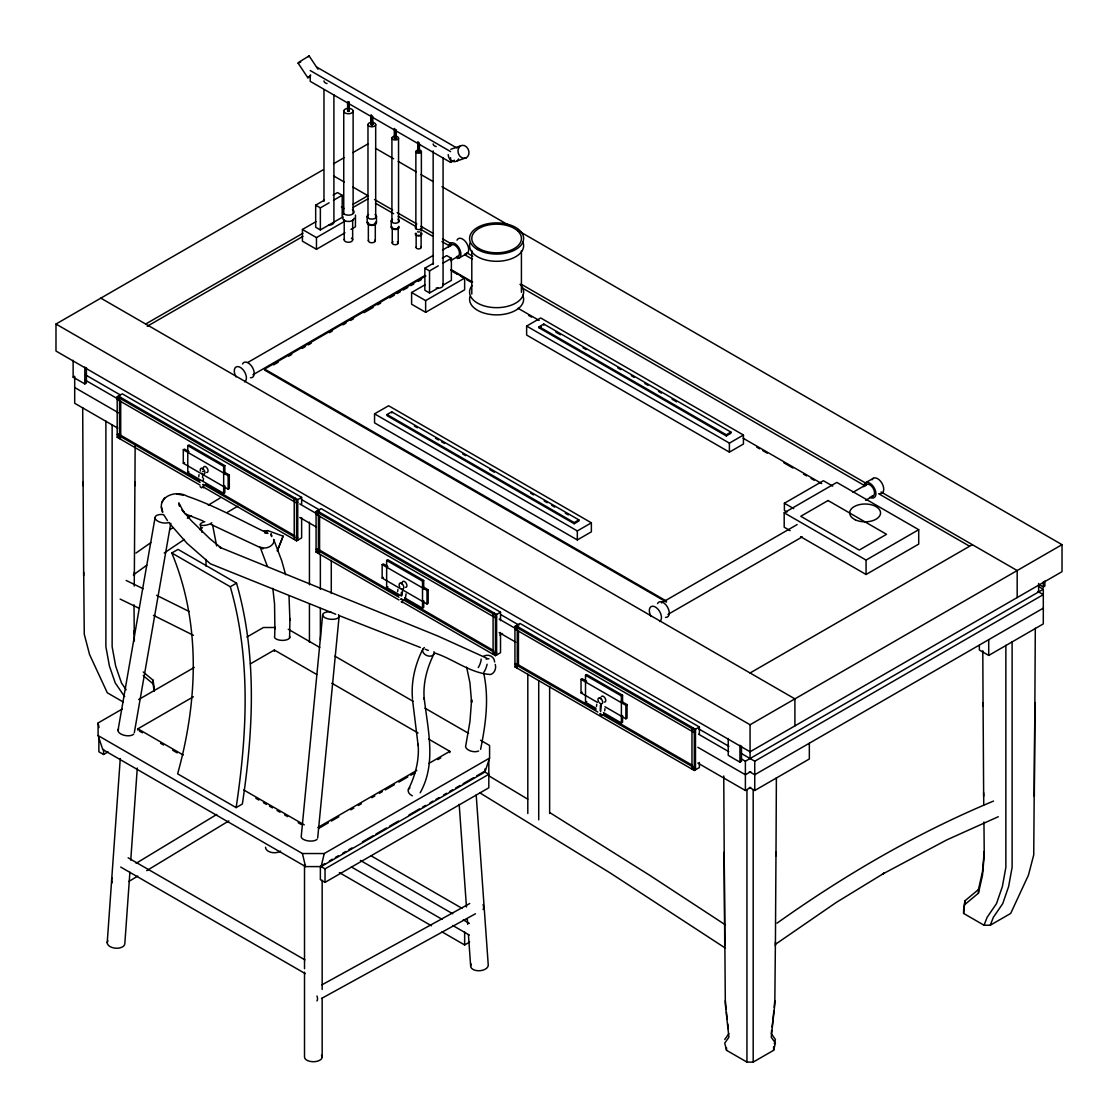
<?xml version="1.0" encoding="UTF-8"?>
<svg xmlns="http://www.w3.org/2000/svg" width="1118" height="1118" viewBox="0 0 1118 1118"><rect width="100%" height="100%" fill="white"/><g stroke="black" fill="none" stroke-linecap="round" stroke-linejoin="round"><path stroke-width="1.5" d="M480.572 740.27L489.586 745.482L489.586 758.088L484.919 772.035L321.132 866.59L305.535 866.59L102.772 749.535L98.091 735.574L98.091 722.969L122.142 709.078M105.889 421.151L105.889 646.749L109.396 665.979L115.252 682.972L124.615 696.612M112.135 424.602L112.135 646.749L115.643 665.979L121.485 682.972L126.166 689.792M322.166 1057.055L322.166 998.136M322.166 989.472L322.166 880.299M746.95 789.532L746.95 1062.1L753.183 1062.1L773.628 1050.305L775.403 1043.094L771.252 1037.252L774.802 1004.369L775.403 942.236M1005.865 645.226L1005.865 867.372L1002.357 886.602L996.515 903.596L987.152 917.249L984.036 925.229L963.604 913.42L963.604 909.828L964.946 900.815L978.446 889.565L982.512 871.551L984.245 851.287M134.929 485.673L135.138 445.844M775.99 855.787L776.381 777.723M1035.31 628.232L1034.318 796.351M134.342 575.728L134.929 482.082M205.992 566.155L206.047 559.363M775.403 945.842L775.99 852.182M1034.905 702.705L1033.731 854.893L1028.434 875.156L1010.7 913.42L990.269 925.229L984.036 925.229M289.911 620.462L289.017 596.034M134.006 604.838L134.328 641.019M134.244 586.056L134.342 572.123M274.888 628.987L274.553 603.888L272.82 588.292M289.939 618.617L289.59 638.015M179.579 504.777L179.551 506.272L178.754 502.876L184.065 512.575L182.052 509.864L191.318 520.667L209.779 538.638L221.308 548.03L219.324 547.121L438.27 636.212L486.875 658.25M274.916 627.184L274.693 635.918A7.714 3.424 1.4 0 0 282.113 640.39A7.714 3.424 1.4 0 0 289.604 636.24M401.264 594.455L401.348 592.386M402.452 591.045L402.131 595.125M107.216 942.726L120.269 758.521M129.884 872.306L124.839 943.55A8.818 5.087 4.1 0 1 114.316 948.064A8.818 5.087 4.1 0 1 107.887 940.811M130.75 860.133L137.276 768.024M161.425 506.915L162.711 512.337C155.835 496.993 175.652 489.474 187.111 496.21C215.243 505.825 241.292 520.639 267.985 533.398L264.826 533.02M322.641 614.942L301.203 836.697A8.273 3.703 5.5 0 0 307.855 840.848A8.273 3.703 5.5 0 0 317.065 839.325M317.68 837.955L339.131 616.2M773.027 1019.015L773.838 1010.714M774.159 1007.402L774.802 1000.778M198.752 476.841L199.004 474.661M202.47 477.568L202.707 475.555M203.266 480.307L203.504 478.294M397.617 591.66L397.882 589.466M406.086 593.84L405.415 598.046M596.495 706.478L596.746 704.284M600.45 705.192L600.212 710.615M604.698 710.838L604.964 708.658M771.644 1030.391L771.252 1033.647L775.403 1039.502L774.327 1043.821M772.035 1027.135L772.831 1020.636M236.136 807.615C247.092 734.4 251.061 658.698 230.28 586.754L171.795 552.991L178.028 549.385L236.527 583.149C257.294 655.092 253.325 730.795 242.368 804.01L236.136 807.615L177.636 773.838C197.732 701.531 201.114 623.383 171.795 552.991M963.604 913.42L964.946 900.815M117.991 730.501L155.039 517.746M134.342 732.542L170.788 523.224M480.6 749.326C485.659 724.562 489.223 698.792 483.828 673.763M600.632 711.719L601.232 704.508M321.132 866.59L324.262 853.537L489.586 758.088M964.946 904.42L978.446 893.17L982.512 875.156L984.245 854.893L983.952 822.023M277.292 550.908L283.106 536.165L267.915 530.645L263.568 531.008L267.915 530.645M283.106 536.165L277.432 550.741M990.269 925.229L993.385 917.249L1002.748 903.596L1008.604 886.602L1012.111 867.372L1012.111 641.774M422.786 649.223C415.169 664.441 410.991 681.435 412.458 698.498M433.952 653.96C426.95 667.949 422.814 683.517 424.225 699.239L424.155 697.814C427.677 729.243 436.789 763.287 420.158 792.802M408.363 789.476C415.365 775.487 419.502 759.933 418.09 744.211L418.16 745.622L412.528 699.924M164.709 497.678L162.124 501.842M724.744 1039.502L728.894 1033.647M347.6 111.059L349.263 111.059L347.6 111.059L347.6 103.024M371.008 124.573L372.657 124.573L371.008 124.573L371.008 114.916M394.402 138.073L396.051 138.073L394.402 138.073L394.402 128.43M417.797 151.587L419.446 151.587L417.797 151.587L417.797 141.93M204.175 485.925L202.791 484.625M403.039 600.743L401.166 599.094M601.903 715.562L599.961 713.969M310.413 76.667L307.827 77.743L298.073 63.111L298.911 62.203L309.099 55.9L317.973 69.204M308.275 56.808L309.099 55.9M307.827 77.743L310.748 75.213M133.349 574.945L146.779 565.205M775.752 944.081L836.222 902.464L884.59 872.892L882.451 874.136L946.792 839.897L998.276 816.727M135.977 553.047L150.86 542.607M777.024 923.161C844.649 875.087 916.816 832.938 993.525 801.075M164.248 552.977L184.414 539.421M169.796 529.736L172.507 527.962M187.391 518.249L191.457 515.678M199.563 529.569L202.484 527.71M208.311 505.154L220.12 497.999M136.13 863.306L216.78 814.449M128.794 881.501L137.752 876.065M146.724 870.642L228.869 820.878M227.415 512.282L237.673 506.244M517.634 230.364L1062.016 544.662L1062.016 571.675L750.066 751.771L55.984 351.052L55.984 324.038L323.088 169.824M333.555 163.773L344.009 157.736M352.981 152.565L367.934 143.929M333.15 195.077L337.51 192.562L342.192 195.259L342.192 217.325L320.363 229.931L315.681 227.233L315.681 205.167L324.416 200.122M315.681 205.167L320.363 207.864L329.097 202.819M333.457 200.304L342.192 195.259M344.959 232.837L316.464 249.286L302.419 241.181L302.419 229.483L315.919 221.685M145.661 324.038L302.908 233.243M352.813 204.44L367.934 195.706M147.227 326.288L302.922 236.387M352.813 207.585L367.934 198.864M73.131 360.276L73.131 377.171L74.696 376.263M302.419 229.483L316.464 237.589L344.959 221.126M310.217 75.172L310.217 81.348L450.596 162.389L454.341 160.223M350.954 229.372L355.454 226.772L355.454 215.075M73.131 377.171L84.842 383.921L86.393 383.013L86.393 367.822M200.108 485.142L117.194 437.278L117.194 396.75L122.267 393.829L301.636 497.384L301.636 504.134M118.368 398.777L117.194 399.447L296.577 503.016L297.737 502.331M120.716 397.421L119.542 398.106L119.542 438.619L120.716 437.949M118.368 433.896L117.194 434.567L200.108 482.431M117.194 437.278L118.368 436.593M247.847 362.442L433.393 255.323M442.449 250.097L451.504 244.87M438.27 287.927L429.536 292.972L424.868 290.261L424.868 268.208L433.602 263.163M442.337 258.118L446.697 255.589L451.379 258.3L451.379 280.352L442.644 285.397M424.868 268.208L429.536 270.905L438.27 265.86M442.644 263.345L451.379 258.3M252.961 374.782L424.924 275.489M450.568 260.676L458.114 256.329M666.482 602.113L264.603 370.1L264.603 369.066L425.874 275.936M273.644 364.873L278.158 362.26M288.71 356.167L291.728 354.434M302.279 348.341L305.298 346.594M308.302 344.861L311.321 343.114M329.419 332.675L332.423 330.928M342.974 324.849L345.993 323.102M350.521 320.489L353.526 318.756M364.077 312.663L373.119 307.436M377.646 304.823L380.665 303.09M389.707 297.863L394.221 295.25M397.239 293.517L400.258 291.77M403.277 290.037L407.791 287.424M410.809 285.677L413.828 283.944M418.342 281.331L421.36 279.584M459.107 258.048L466.905 253.548M450.596 269.997L464.641 278.103L464.641 289.814L425.637 312.327L411.606 304.222L411.606 292.511L425.106 284.727M411.606 292.511L425.637 300.616L464.641 278.103M224.83 485.897L224.83 492.661L223.656 493.331L187.782 472.621L187.782 445.607L188.956 444.922L224.83 465.647L224.83 474.088M224.83 472.397L229.302 474.982L229.302 488.496L228.142 489.167L183.296 463.271L183.296 449.771L184.47 449.087L188.956 451.686M183.296 463.271L184.47 462.6M187.782 472.621L188.956 471.95M187.782 445.607L223.656 466.318L224.83 465.647M183.296 449.771L228.142 475.653L229.302 474.982M374.558 413.856L388.603 405.75L591.366 522.819L591.366 531.833L577.321 539.938L374.558 422.87L374.558 413.856L577.321 530.924L591.366 522.819M526.634 326.065L540.679 317.959L743.442 435.028L743.442 444.028L729.397 452.133L526.634 335.065L526.634 326.065L729.397 443.133L743.442 435.028M387.038 414.54L391.719 411.829L578.886 519.898L578.886 521.016L574.205 523.727L387.038 415.658L387.038 414.54L574.205 522.595L578.886 519.898M539.114 326.736L543.795 324.038L730.962 432.093L730.962 433.225L726.281 435.922L539.114 327.867L539.114 326.736L726.281 434.79L730.962 432.093M539.114 327.867L541.447 326.512M295.404 498.279L294.23 498.963L294.23 539.477M117.194 396.75L296.577 500.305L301.636 497.384M398.972 599.947L316.073 552.096L316.073 511.569L321.132 508.634L500.515 612.203L500.515 620.644M317.233 513.595L316.073 514.266L495.442 617.821L496.616 617.15M319.58 512.24L318.406 512.91L318.406 553.438L319.58 552.767M297.737 537.451L296.577 538.135L204.622 485.044M203.113 486.875L296.577 540.832L301.636 537.912L301.636 517.648M230.28 586.754L236.527 583.149M317.233 548.714L316.073 549.385L398.972 597.25M316.073 552.096L317.233 551.412M138.674 699.533L194.294 667.432M246.896 637.05L263.429 627.505L275.182 627.505M401.6 596.062L386.646 587.439L386.646 560.425L387.82 559.741L423.694 580.452L423.694 588.893M423.694 587.216L428.18 589.801L428.18 603.301L427.006 603.986L382.16 578.09L382.16 564.59L383.334 563.905L387.82 566.505M382.16 578.09L383.334 577.419M137.863 730.166L137.863 728.81L193.358 696.78M250.348 663.882L274.343 650.019L316.701 674.475M386.646 587.439L387.82 586.754M98.873 738.271L98.873 751.785L103.555 754.482L108.055 751.883M386.646 560.425L422.52 581.136L423.694 580.452M382.16 564.59L427.006 590.472L428.18 589.801M404.59 597.795L422.52 608.15L423.694 607.465L423.694 600.715M494.268 613.097L493.094 613.768L493.094 654.296L494.268 653.625M316.073 511.569L495.442 615.124L500.515 612.203M499.844 635.094L502.513 633.557M699.379 762.476L699.379 767.535L694.306 770.47L514.937 666.901L514.937 626.387L520.01 623.453L699.379 727.007L699.379 733.771M516.111 628.414L514.937 629.085L694.306 732.639L695.48 731.969M518.445 627.058L517.271 627.729L517.271 668.257M496.616 652.269L495.442 652.954L403.5 599.863M401.991 601.694L495.442 655.651L500.515 652.716L500.515 632.467M787.058 511.988L784.389 510.437L784.389 503.24L823.379 480.726L832.742 486.12M516.111 663.533L514.937 664.204L597.837 712.068M514.937 666.901L516.111 666.23M790.146 530.645L784.193 527.207L784.193 512.799L836.837 482.417L918.716 529.694L918.716 544.103L866.073 574.484L800.572 536.668M865.556 482.766L873.354 478.266M661.395 602.937L797.162 524.552M852.978 492.325L866.548 484.499M668.005 614.397L802.263 536.892M865.625 500.305L873.172 495.959M317.833 827.53L416.818 770.386M428.823 763.454L449.813 751.324L449.813 752.68M319.343 828.019L328.343 822.82M331.333 821.087L338.838 816.755M350.828 809.823L353.833 808.09M358.333 805.505L361.338 803.772M371.833 797.707L374.823 795.974M379.323 793.375L382.328 791.642M385.333 789.909L394.333 784.724M398.833 782.125L407.818 776.926M410.823 775.193L415.323 772.594M437.823 759.611L440.813 757.878M595.978 708.295L585.511 702.244L585.511 675.23L586.684 674.559L622.558 695.27L622.558 702.02M597.473 702.397L581.025 692.908L581.025 679.395L582.198 678.724L586.684 681.309M581.025 692.908L582.198 692.238M585.511 702.244L586.684 701.573M321.858 865.276L324.863 863.543M329.377 860.944L332.381 859.211M335.386 857.464L338.391 855.731M342.891 853.132L345.895 851.399M348.9 849.666L351.904 847.933M362.428 841.854L372.951 835.789M375.955 834.056L386.465 827.977M389.469 826.244L398.483 821.031M409.006 814.966L419.529 808.887M422.534 807.154L425.539 805.421M430.039 802.822L433.043 801.089M436.048 799.356L439.053 797.609M443.566 795.01L446.571 793.277M449.576 791.544L452.58 789.811M455.585 788.078L460.085 785.465M463.104 783.732L473.613 777.667M476.617 775.934L484.136 771.588L488.818 774.299L325.031 868.854L320.363 866.143L320.363 879.656L325.031 882.354L488.818 787.799L488.818 760.785M585.511 675.23L621.384 695.941L622.558 695.27M784.193 512.799L866.073 560.076L918.716 529.694M581.025 679.395L625.87 705.29L627.044 704.62L627.044 718.119L625.87 718.804L604.95 706.716M603.454 712.613L621.384 722.969L622.558 722.284L622.558 715.534M750.066 672.98L972.339 544.662M693.132 727.916L691.972 728.587L691.972 769.114L693.132 768.443M514.937 626.387L694.306 729.942L699.379 727.007M55.984 324.038L750.066 724.757L1062.016 544.662M695.48 767.088L694.306 767.759L602.364 714.681M728.237 738.495L728.237 755.377L739.934 762.141L741.486 761.232L741.486 746.041M1038.915 584.448L1043.304 586.978L1044.869 586.084L1044.869 581.025M740.857 758.619L745.385 761.232L1043.304 589.242L1043.304 623.9L988.717 655.428L979.354 650.019L979.354 645.296M741.01 753.294L754.748 761.232L1043.304 594.636L1037.951 591.548M750.737 771.658L745.385 774.746L697.856 747.299M1043.304 608.15L754.748 774.746L749.395 771.658M442.001 931.881L464.641 944.948L469.63 942.055M697.856 763.063L745.385 790.496L750.737 787.407M749.395 787.407L754.748 790.496L809.334 758.982L809.334 743.218M321.914 984.846L469.742 903.512M321.523 998.472L475.443 913.783M300.672 62.035L298.073 63.111M203.672 485.072L203.756 485.03A1.929 1.565 -73 0 0 203.183 484.401M402.536 599.877L402.62 599.835A1.929 1.565 -73 0 0 400.454 599.402M601.4 714.695L601.484 714.654A1.929 1.565 -73 0 0 600.128 713.871M450.792 149.281L460.546 145.899M456.633 161.09L466.388 157.708M486.134 659.075L488.943 658.754M98.091 735.574L302.419 853.537L324.262 853.537M183.268 495.19L176.826 494.016M203.672 487.797L202.302 487.015M402.536 602.616L401.166 601.819M263.037 548.882L211.19 524.538M185.155 513.847L203.127 521.002M420.382 647.49L338.754 615.445M201.883 468.4L203.252 469.183M400.761 583.219L402.117 584.001M599.625 698.023L600.995 698.82M425.133 649.223L428.348 650.452M335.749 614.243L210.394 563.793L187.013 543.292L169.461 523.336M434.888 653.038C453.782 659.229 470.552 673.427 490.704 674.503A8.092 7.225 85 0 0 495.288 664.399M126.18 580.466L143.216 588.739M120.129 599.066L138.618 608.052M156.59 595.307L189.291 611.56M153.432 615.333L193.428 635.317M316.464 66.94L456.843 147.981M310.217 70.532L450.596 151.587M375.494 148.303L393.634 158.77M398.176 161.397L416.315 171.865M420.857 174.492L432.959 181.465M442.029 186.706L508.564 225.123M333.555 175.861L344.26 182.038M352.981 187.083L368.451 196.013M374.502 199.507L392.642 209.974M397.183 212.602L416.846 223.949M421.374 226.563L433.477 233.55M442.546 238.791L451.616 244.031M466.751 252.766L472.788 256.246M521.184 284.196L865.961 483.242M881.082 491.976L1017.17 570.543L1017.17 597.571M375.48 203.224L393.62 213.692M398.148 216.305L416.273 226.772M420.815 229.4L432.904 236.373M441.959 241.6L449.52 245.96M464.627 254.694L472.187 259.055M522.036 287.843L865.011 485.855M878.608 493.695L969.264 546.045M1038.776 586.615L1043.304 589.242M451.518 269.857L472.676 282.071M517.997 308.247L539.155 320.447M743.107 438.214L821.674 483.563M341.409 206.97L344.218 208.591M453.028 271.772L457.569 274.385M460.588 276.132L463.607 277.879M466.625 279.626L471.167 282.239M528.576 315.388L531.595 317.121M756.704 447.102L759.737 448.835M762.755 450.582L767.283 453.195M783.9 462.796L792.969 468.037M803.549 474.13L806.567 475.877M811.095 478.504L814.128 480.237M555.87 332.13L560.398 334.743M583.037 347.824L586.056 349.557M617.751 367.864L620.769 369.597M631.335 375.704L634.353 377.451M644.918 383.544L647.937 385.291M658.516 391.384L661.535 393.131M672.1 399.238L676.628 401.851M784.389 503.24L793.738 508.634M414.359 426.028L417.377 427.775M435.489 438.228L438.508 439.975M441.526 441.722L444.545 443.455M462.656 453.922L465.675 455.655M489.824 469.602L494.352 472.215M530.589 493.136L533.607 494.883M544.173 500.976L547.191 502.723M551.719 505.336L554.738 507.083M565.303 513.176L568.321 514.923M264.603 369.066L666.482 601.079M100.83 298.143L794.912 698.876L794.912 725.889M85.415 374.796L120.157 394.864M301.427 499.508L319.552 509.976M500.822 614.634L518.948 625.102M698.708 728.88L728.922 746.321M118.368 396.079L297.737 499.634L297.737 540.162M317.233 510.884L496.616 614.453L496.616 654.98M516.111 625.703L695.48 729.271L695.48 769.785M85.275 380.12L118.508 399.308M299.778 503.952L316.394 513.553M499.173 619.079L515.789 628.665M698.568 734.205L728.768 751.645M621.063 701.168L627.044 704.62M74.696 387.527L118.508 412.808M299.778 517.466L316.394 527.053M499.173 632.592L515.789 642.179M117.781 428.152L74.696 403.277L74.696 377.046M119.878 434.762L199.773 480.894M205.796 484.374L294.733 535.718M318.742 549.581L398.637 595.712M404.66 599.192L493.597 650.536M517.62 664.399L595.992 709.65M603.538 713.997L692.461 765.341M288.262 629.238L319.818 647.462M334.841 656.14L412.975 701.238M424.994 708.183L468.554 733.338M331.822 683.21L418.048 732.989M428.641 739.096L449.813 751.324M123.357 702.062L107.3 692.797L89.566 654.533L84.269 634.269L83.682 572.123M724.143 852.182L725.33 1004.369L728.894 1037.252L724.744 1043.094L726.518 1050.305L746.95 1062.1M371.302 855.941L462.083 908.347M137.863 728.81L183.254 755.013M243.752 789.951L304.264 824.888M139.387 731.046L142.405 732.793M160.559 743.274L163.577 745.021M172.661 750.248L177.203 752.875M255.854 798.294L258.887 800.041M263.415 802.654L266.447 804.401M269.466 806.148L272.499 807.895M277.04 810.522L280.059 812.255M284.601 814.882L287.619 816.629M298.213 822.736L301.231 824.483M360.443 860.469L452.72 913.755M463.313 919.862L469.364 923.356M351.359 866.939L442.127 919.345M452.72 925.452L469.364 935.067M339.383 872.627L431.436 925.774M128.123 857.799L304.962 959.901M120.744 867.079L305.144 973.54M489.097 775.976L527.71 799.16M479.804 792.816L610.26 873.004L725.442 948.162M549.986 812.73L649.502 875.17L725.484 924.921M201.519 487.853L200.066 486.554M143.23 672.002L153.054 680.191L154.396 689.191M143.23 675.607L153.054 683.797L154.172 691.301M167.448 520.625L163.745 514.741M260.019 546.856L267.384 566.421M302.419 853.537L305.535 866.59M285.635 574.694L281.778 560.901L273.644 539.365A7.714 5.171 -21.9 0 1 270.486 546.157A7.714 5.171 -21.9 0 1 261.5 547.387M466.611 667.139L469.937 682.763L471.6 702.467L471.614 699.742L469.937 721.655L465.829 745.231A7.714 4.262 10.7 0 0 469.448 750.541A7.714 4.262 10.7 0 0 478.644 751.016M212.56 524.775L216.668 545.989M200.304 524.817L201.939 532.35M98.091 722.969L99.027 727.552M727.706 1023.892L728.293 1028.77M725.33 1000.778L726.141 1009.065M726.462 1012.377L727.105 1019.015M133.755 630.664L134.034 634.046M476.198 794.926L488.259 965.239A8.818 5.087 -4.1 0 1 477.735 970.731A8.818 5.087 -4.1 0 1 471.307 964.093M459.191 804.457L466.458 906.991M467.324 919.15L467.687 924.362M468.428 934.788L470.65 966.078M983.658 792.76L983.742 804.96M982.792 650.746L983.071 706.31M983.071 702.705L983.658 796.351M723.751 775.99L724.744 945.842M83.095 482.082L83.682 575.728M82.69 407.609L83.095 485.673M1043.304 581.919L1043.304 586.978M1038.622 583.498L1038.622 591.939M988.717 639.664L988.717 655.428M978.446 889.565L978.446 893.17M866.073 560.076L866.073 574.484M773.628 1046.7L773.628 1050.305M754.748 761.232L754.748 790.496M753.183 789.532L753.183 1062.1M750.066 724.757L750.066 758.535M745.385 761.232L745.385 790.496M739.934 745.245L739.934 762.141M729.397 443.133L729.397 452.133M726.518 1047.901L726.518 1050.305M726.281 434.79L726.281 435.922M694.306 729.942L694.306 770.47M625.87 705.29L625.87 718.804M621.384 695.941L621.384 722.969M577.321 530.924L577.321 539.938M574.205 522.595L574.205 523.727M549.637 686.452L549.637 813.527M543.795 324.038L543.795 325.156M538.722 680.569L538.722 819.829M527.808 674.266L527.808 813.527M521.421 250.642L521.421 292.329M518.445 630.44L518.445 665.895M495.442 615.124L495.442 655.651M484.919 769.044L484.919 772.035M471.796 250.642L471.796 294.062M464.641 932.132L464.641 944.948M450.596 157.764L450.596 162.389M443.077 157.89L443.077 285.314M433.155 150.916L433.155 264.365M429.536 270.905L429.536 292.972M427.006 590.472L427.006 603.986M425.637 300.616L425.637 312.327M422.52 581.136L422.52 608.15M421.374 151.587L421.374 230.378M421.109 233.983L421.109 247.483M419.446 143.537L419.446 151.587M419.208 143.202L419.208 151.922M418.621 142.419L418.621 152.062M418.034 142.266L418.034 151.922M416.148 233.983L416.148 247.483M415.868 151.587L415.868 228.673M398.539 138.073L398.539 221.881M398.204 242.983L398.204 227.233A2.977 1.719 0 0 1 397.337 228.449M396.051 130.037L396.051 138.073M395.814 129.702L395.814 138.408M395.227 129.562L395.227 138.548M394.64 128.766L394.64 138.408M392.25 242.983L392.25 227.233A2.977 1.719 0 0 0 393.117 228.449M391.915 138.073L391.915 221.881M391.719 411.829L391.719 412.961M391.258 220.931L391.258 227.233M376.459 216.417L376.459 222.72M375.69 124.573A3.857 2.222 0 0 1 369.904 126.502A3.857 2.222 0 0 1 369.904 122.645A3.857 2.222 0 0 1 375.69 124.573L375.69 217.409M375.299 240.733L375.299 222.72A3.48 2.012 0 0 1 375.033 223.488M372.657 116.524L372.657 124.573M372.42 116.188L372.42 124.909M371.833 116.048L371.833 125.048M371.246 115.252L371.246 124.909M368.353 222.72L368.353 240.733M367.976 124.573L367.976 217.409M367.193 216.417L367.193 222.72M353.12 111.059A4.682 2.711 0 0 1 346.091 113.407A4.682 2.711 0 0 1 346.091 108.712A4.682 2.711 0 0 1 353.12 111.059L353.12 212.895M352.659 219.883L352.659 239.839M349.263 103.024L349.263 111.059M349.012 101.752L349.012 111.395M348.439 101.892L348.439 111.534M347.852 101.752L347.852 111.395M344.218 219.883L344.218 239.839M343.743 111.059L343.743 214.614M333.905 94.862L333.905 222.272A4.961 2.865 0 0 1 328.944 225.137M331.277 560.384L331.277 593.462M325.031 868.854L325.031 882.354M323.968 89.622L323.968 201.324M320.363 207.864L320.363 229.931M320.363 554.5L320.363 589.312M320.363 608.458L320.363 639.789M319.58 515.622L319.58 551.076M316.464 237.589L316.464 249.286M309.434 522.092L309.434 584.756M309.434 603.902L309.434 642.193M304.515 864.703L304.515 968.677M304.515 972.143L304.515 1057.055A8.818 4.668 0 0 0 315.052 1061.639A8.818 4.668 0 0 0 321.495 1055.28M296.577 500.305L296.577 540.832M274.343 650.019L274.343 651.375M228.142 475.653L228.142 489.167M223.656 466.318L223.656 493.331M153.054 680.191L153.054 683.797M120.716 400.803L120.716 436.258M103.555 749.409L103.555 754.482M84.842 367.039L84.842 383.921M522.707 295.236A27.028 15.596 0 0 1 497.789 314.857A27.028 15.596 0 0 1 470.007 296.563M520.01 284.265A27.028 15.596 0 0 1 497.789 307.646A27.028 15.596 0 0 1 472.117 285.467M522.707 241.656A27.028 15.596 0 0 1 497.789 261.277A27.028 15.596 0 0 1 470.007 242.969M327.043 83.543A4.961 2.865 0 0 1 323.968 80.887M442.7 284.21A4.961 2.865 0 0 1 441.624 287.34A4.961 2.865 0 0 1 436.216 287.955M436.216 146.57A4.961 2.865 0 0 1 433.155 143.929M458.59 158.952A6.624 5.366 70.9 0 1 452.469 161.272A6.624 5.366 70.9 0 1 448.206 154.577M352.408 209.625A5.618 3.242 0 0 1 352.897 213.901A5.618 3.242 0 0 1 345.616 214.726A5.618 3.242 0 0 1 343.24 210.673M354.057 218.22A5.618 3.242 0 0 1 347.335 221.406A5.618 3.242 0 0 1 343.24 216.976M351.415 238.12A4.22 2.432 0 0 1 351.779 241.32A4.22 2.432 0 0 1 346.328 241.949A4.22 2.432 0 0 1 344.54 238.903M375.103 214.53A4.626 2.669 0 0 1 375.103 218.317A4.626 2.669 0 0 1 368.549 218.317A4.626 2.669 0 0 1 368.549 214.53M376.109 221.699A4.626 2.669 0 0 1 371.833 225.403A4.626 2.669 0 0 1 367.556 221.699M375.033 239.965A3.48 2.012 0 0 1 371.833 242.746A3.48 2.012 0 0 1 368.619 239.965M374.292 224.145A3.48 2.012 0 0 1 373.16 224.578M371.833 224.732A3.48 2.012 0 0 1 369.373 224.145M398.036 219.31A3.969 2.292 0 0 1 398.036 222.552A3.969 2.292 0 0 1 392.418 222.552A3.969 2.292 0 0 1 392.418 219.31M398.888 226.353A3.969 2.292 0 0 1 395.227 229.525A3.969 2.292 0 0 1 391.552 226.353M397.337 241.767A2.977 1.719 0 0 1 397.337 244.199A2.977 1.719 0 0 1 393.117 244.199A2.977 1.719 0 0 1 393.117 241.767M396.359 228.813A2.977 1.719 0 0 1 394.081 228.813M419.683 231.845A2.753 1.593 0 0 1 417.573 231.845M421.165 229.777A2.753 1.593 0 0 1 421.165 230.993M420.969 226.325A3.312 1.915 0 0 1 420.969 229.022A3.312 1.915 0 0 1 416.287 229.022A3.312 1.915 0 0 1 416.287 226.325M420.969 232.628A3.312 1.915 0 0 1 421.248 235.143A3.312 1.915 0 0 1 416.972 235.632A3.312 1.915 0 0 1 415.561 233.257M420.913 233.438A2.488 1.439 0 0 1 420.913 234.528M419.571 235.311A2.488 1.439 0 0 1 417.671 235.311M416.329 234.528A2.488 1.439 0 0 1 416.329 233.438M420.913 246.938A2.488 1.439 0 0 1 418.621 248.923A2.488 1.439 0 0 1 416.329 246.938M450.484 246.03A6.624 3.815 60 0 1 458.114 248.685A6.624 3.815 60 0 1 456.605 256.623M242.522 363.979A8.609 4.961 60 0 1 252.444 367.431A8.609 4.961 60 0 1 250.474 377.744M236.038 376.906A8.609 4.961 60 0 1 236.038 366.97A8.609 4.961 60 0 1 244.646 371.931A8.609 4.961 60 0 1 244.646 381.867M448.723 247.078A8.609 4.961 60 0 1 454.02 243.179A8.609 4.961 60 0 1 460.686 252.165A8.609 4.961 60 0 1 457.136 258.426M456.983 240.16A8.609 4.961 60 0 1 466.905 243.612A8.609 4.961 60 0 1 464.934 253.926M865.542 485.659A6.624 3.815 60 0 1 873.172 488.314A6.624 3.815 60 0 1 871.649 496.252M657.566 603.608A8.609 4.961 60 0 1 667.488 607.06A8.609 4.961 60 0 1 665.517 617.374M651.095 616.521A8.609 4.961 60 0 1 651.095 606.599A8.609 4.961 60 0 1 659.69 611.56A8.609 4.961 60 0 1 659.69 621.496M863.781 486.707A8.609 4.961 60 0 1 869.86 483.2A8.609 4.961 60 0 1 875.939 493.737A8.609 4.961 60 0 1 869.86 497.244M872.04 479.79A8.609 4.961 60 0 1 881.962 483.242A8.609 4.961 60 0 1 879.992 493.555M211.777 522.735A6.065 1.859 -12.2 0 1 201.729 525.404A6.065 1.859 -12.2 0 1 204.818 521.673M412.332 795.806A6.065 4.276 23.8 0 1 409.915 787.813M434.008 651.668A6.065 4.276 23.8 0 1 426.755 655.553A6.065 4.276 23.8 0 1 424.337 647.56M133.755 734.065A8.273 4.123 9.9 0 1 123.12 734.987A8.273 4.123 9.9 0 1 118.578 728.978M169.056 522.441A8.273 4.123 9.9 0 1 155.695 519.423A8.273 4.123 9.9 0 1 163.13 514.587M338.488 614.732A8.273 3.703 5.5 0 1 333.038 619.33A8.273 3.703 5.5 0 1 322.725 615.445A8.273 3.703 5.5 0 1 330.858 611.853M280.576 851.133A8.818 5.506 0 0 1 270.961 852.321A8.818 5.506 0 0 1 265.525 847.234M112.233 882.745A6.065 3.592 58.8 0 1 112.233 877.784M483.074 904.588A6.065 3.424 61.2 0 1 483.074 909.535M316.967 995.984A6.065 3.424 61.2 0 1 316.967 1000.945M481.187 659.075A8.175 3.158 -67.8 0 1 478.238 667.586M487.113 664.232A8.133 2.306 -72.7 0 1 483.842 672.309M483.605 656.196A7.994 7.393 -36.7 0 1 494.645 661.982M203.378 468.121A3.312 1.915 60 0 1 205.405 466.611A3.312 1.915 60 0 1 207.976 470.077A3.312 1.915 60 0 1 206.606 472.481M200.429 471.055A3.312 1.915 60 0 1 202.288 468.414A3.312 1.915 60 0 1 204.915 472.956A3.312 1.915 60 0 1 201.701 473.249M203.406 471.53A1.929 1.565 -51.7 0 1 202.582 471.349M402.242 582.925A3.312 1.915 60 0 1 404.283 581.43A3.312 1.915 60 0 1 406.84 584.882A3.312 1.915 60 0 1 405.485 587.299M399.811 587.034A3.312 1.915 60 0 1 400.3 583.065A3.312 1.915 60 0 1 403.724 586.684A3.312 1.915 60 0 1 401.46 588.781M601.288 696.821A3.312 1.915 60 0 1 605.104 698.149A3.312 1.915 60 0 1 604.349 702.118M598.675 701.852A3.312 1.915 60 0 1 599.444 697.884A3.312 1.915 60 0 1 602.672 702.244A3.312 1.915 60 0 1 599.444 702.873M828.061 500.529L800.767 516.292L859.253 550.056L886.546 534.306L828.061 500.529M271.506 535.312L271.045 533.761L271.646 536.57L271.506 535.312M479.063 248.615A24.82 14.324 0 0 0 520.583 242.187A24.82 14.324 0 0 0 490.187 224.648A24.82 14.324 0 0 0 479.063 248.615M477.498 249.51A27.028 15.596 0 0 0 522.707 242.522A27.028 15.596 0 0 0 489.614 223.418A27.028 15.596 0 0 0 477.498 249.51M458.59 148.037A6.624 5.366 70.9 0 0 463.663 158.281A6.624 5.366 70.9 0 0 468.149 149.113A6.624 5.366 70.9 0 0 458.59 148.037M392.6 139.233A3.312 1.915 0 0 0 398.287 138.8A3.312 1.915 0 0 0 394.794 136.186A3.312 1.915 0 0 0 392.6 139.233M416.441 152.551A2.753 1.593 0 0 0 421.165 152.188A2.753 1.593 0 0 0 418.258 150.008A2.753 1.593 0 0 0 416.441 152.551M855.382 519.842A15.442 8.916 0 0 0 880.355 514.308A15.442 8.916 0 0 0 859.574 504.595A15.442 8.916 0 0 0 855.382 519.842"/></g></svg>
